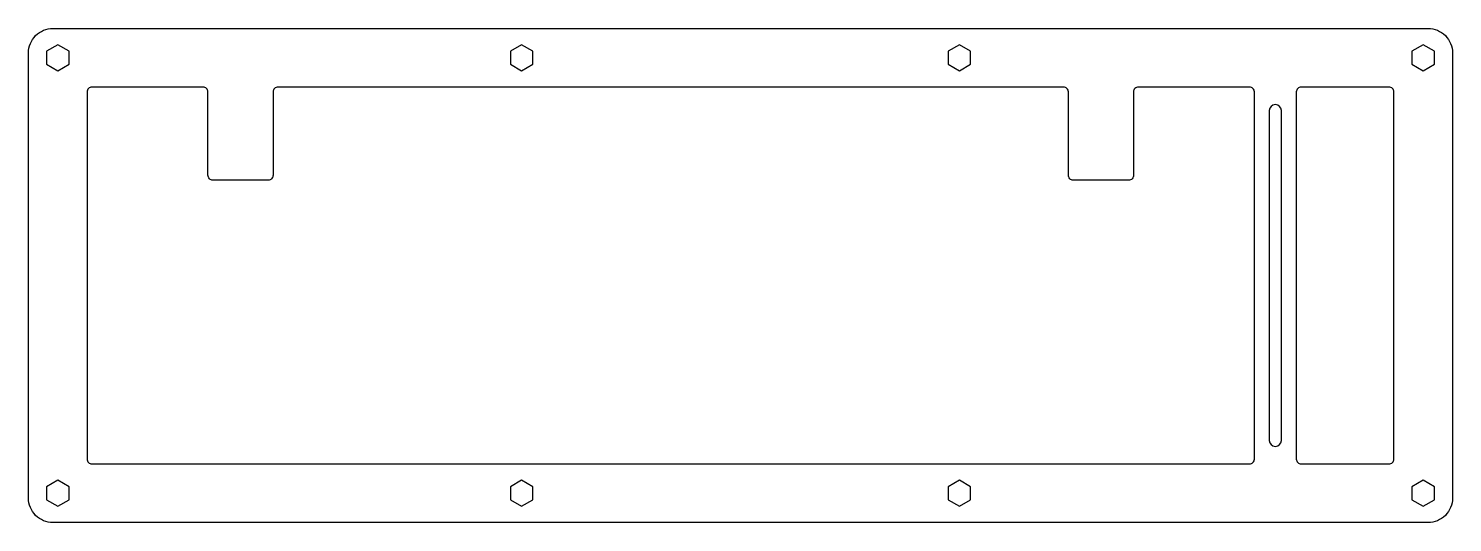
# Model space of a CAD drawing. Header units: millimetres. Extents: x -146 to 146, y -51 to 51.
import ezdxf

# ---------------------------------------------------------------- set-up
doc = ezdxf.new("R2010")
doc.units = ezdxf.units.MM
doc.layers.get('0').update_dxf_attribs({"linetype": 'CONTINUOUS'})

msp = doc.modelspace()

# ---------------------------------------------------------------- linework, layer by layer
for points in [[(-145.82, 45.58, -0.414214), (-140.82, 50.58), (140.82, 50.58, -0.414214), (145.82, 45.58), (145.82, -45.58, -0.414214), (140.82, -50.58), (-140.82, -50.58, -0.414214), (-145.82, -45.58)], [(-95.73, 20.52, -0.414214), (-96.73, 19.52), (-108.06, 19.52, -0.414214), (-109.06, 20.52), (-109.06, 37.58, 0.414214), (-110.06, 38.58), (-132.83, 38.58, 0.414214), (-133.82, 37.58), (-133.82, -37.58, 0.414214), (-132.83, -38.58), (104.25, -38.58, 0.414214), (105.25, -37.58), (105.25, 37.58, 0.414214), (104.25, 38.58), (81.49, 38.58, 0.414214), (80.49, 37.58), (80.49, 20.52, -0.414214), (79.49, 19.52), (68.15, 19.52, -0.414214), (67.15, 20.52), (67.15, 37.58, 0.414214), (66.15, 38.58), (-94.73, 38.58, 0.414214), (-95.73, 37.58)], [(133.82, -37.58), (133.82, 37.58, 0.414214), (132.82, 38.58), (114.83, 38.58, 0.414214), (113.83, 37.58), (113.83, -37.58, 0.414214), (114.83, -38.58), (132.82, -38.58, 0.414214)], [(108.29, 33.75), (108.29, -33.75, 1), (110.79, -33.75), (110.79, 33.75, 1)]]:
    msp.add_lwpolyline(points, format="xyb", close=True)
for points in [[(-137.52, 43.24), (-137.52, 45.91), (-139.82, 47.24), (-142.13, 45.91), (-142.13, 43.24), (-139.82, 41.91)], [(-42.52, 45.91), (-44.83, 47.24), (-47.13, 45.91), (-47.13, 43.24), (-44.83, 41.91), (-42.52, 43.24)], [(44.83, 41.91), (47.13, 43.24), (47.13, 45.91), (44.83, 47.24), (42.52, 45.91), (42.52, 43.24)], [(139.82, 41.91), (142.13, 43.24), (142.13, 45.91), (139.82, 47.24), (137.52, 45.91), (137.52, 43.24)], [(-137.52, -45.91), (-137.52, -43.24), (-139.82, -41.91), (-142.13, -43.24), (-142.13, -45.91), (-139.82, -47.24)], [(-47.13, -45.91), (-44.83, -47.24), (-42.52, -45.91), (-42.52, -43.24), (-44.83, -41.91), (-47.13, -43.24)], [(44.83, -41.91), (42.52, -43.24), (42.52, -45.91), (44.83, -47.24), (47.13, -45.91), (47.13, -43.24)], [(139.82, -41.91), (137.52, -43.24), (137.52, -45.91), (139.82, -47.24), (142.13, -45.91), (142.13, -43.24)]]:
    msp.add_lwpolyline(points, close=True)

doc.saveas('drawing.dxf')
